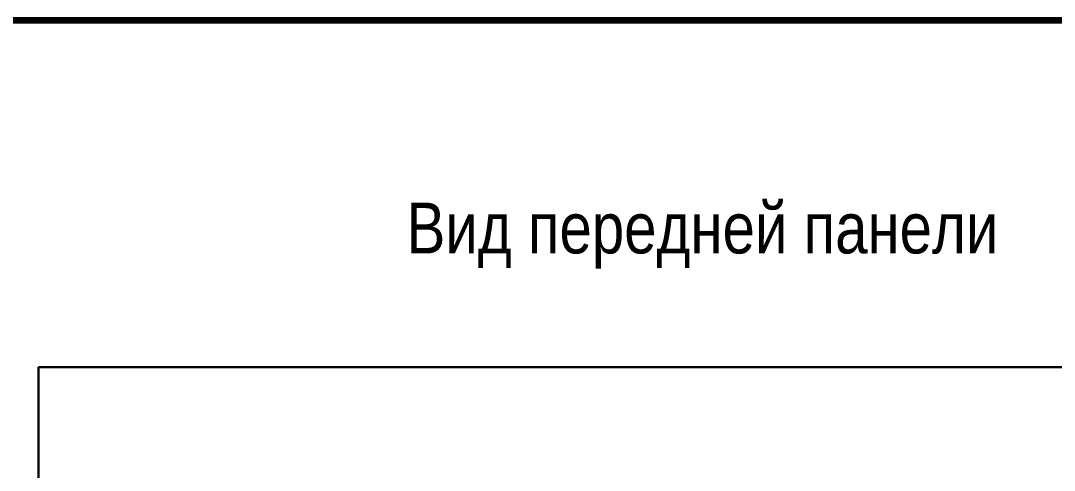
# Model space of a CAD drawing. Header units: millimetres. Extents: x -6000 to 26000, y -6000 to 26000.
# Drawn here: x 72.4 to 143.6, y -4800.2 to -4769.2 of the extents above; entities that cross this region are included whole.
import ezdxf

# ---------------------------------------------------------------- set-up
doc = ezdxf.new("R2010")
doc.units = ezdxf.units.MM
doc.header["$MEASUREMENT"] = 0
for name, color, linetype, lineweight in [('0_Ном._пера__246', 7, 'Continuous', 100), ('Аннотация - Текст_Ном._пера__1', 7, 'Continuous', 15), ('Чертеж и Рисунок_Ном._пера__21', 7, 'Continuous', 30)]:
    doc.layers.add(name, color=color, linetype=linetype, lineweight=lineweight)
doc.styles.add('СГЕНЕРИР_СТИЛЬ_1', font='')
doc.styles.get('СГЕНЕРИР_СТИЛЬ_1').set_extended_font_data('Arial Narrow')

msp = doc.modelspace()

# ---------------------------------------------------------------- linework, layer by layer
at = {"layer": '0_Ном._пера__246', "color": 7, "linetype": 'Continuous', "lineweight": 100, "flags": 128}
msp.add_lwpolyline([(415, -5056.217), (415, -4769.217), (20, -4769.217), (20, -5056.217)], close=True, dxfattribs=at)
at = {"layer": 'Чертеж и Рисунок_Ном._пера__21', "color": 7, "linetype": 'Continuous', "lineweight": 30}
for p, q in [((73.614, -4793.106), (157.125, -4793.106)), ((73.665, -5043.486), (73.614, -4793.106))]:
    msp.add_line(p, q, dxfattribs=at)

# ---------------------------------------------------------------- texts
at = {"layer": 'Аннотация - Текст_Ном._пера__1', "color": 7, "linetype": 'Continuous', "lineweight": 15, "insert": (119.364, -4781.765), "char_height": 3.5, "attachment_point": 2, "style": 'СГЕНЕРИР_СТИЛЬ_1'}
msp.add_mtext('\\A1;{\\pqc;\\fArial Narrow|b0|i0|c204|p34;Вид передней панели}', dxfattribs=at)

doc.saveas('drawing.dxf')
